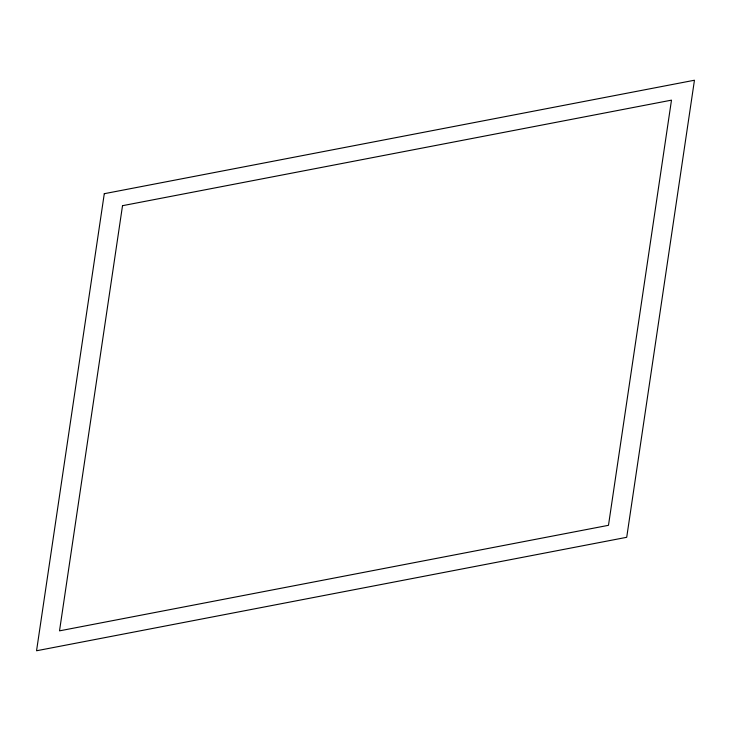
<?xml version="1.0" encoding="UTF-8"?>
<svg xmlns="http://www.w3.org/2000/svg" width="731" height="731" viewBox="0 0 731 731"><rect width="100%" height="100%" fill="white"/><g stroke="black" fill="none" stroke-linecap="round" stroke-linejoin="round"><path stroke-width="1.1" d="M104.286 193.697L36.55 650.764L626.714 537.303L694.45 80.236L104.286 193.697M122.516 205.685L59.513 630.853L608.484 525.315L671.487 100.147L122.516 205.685"/></g></svg>
